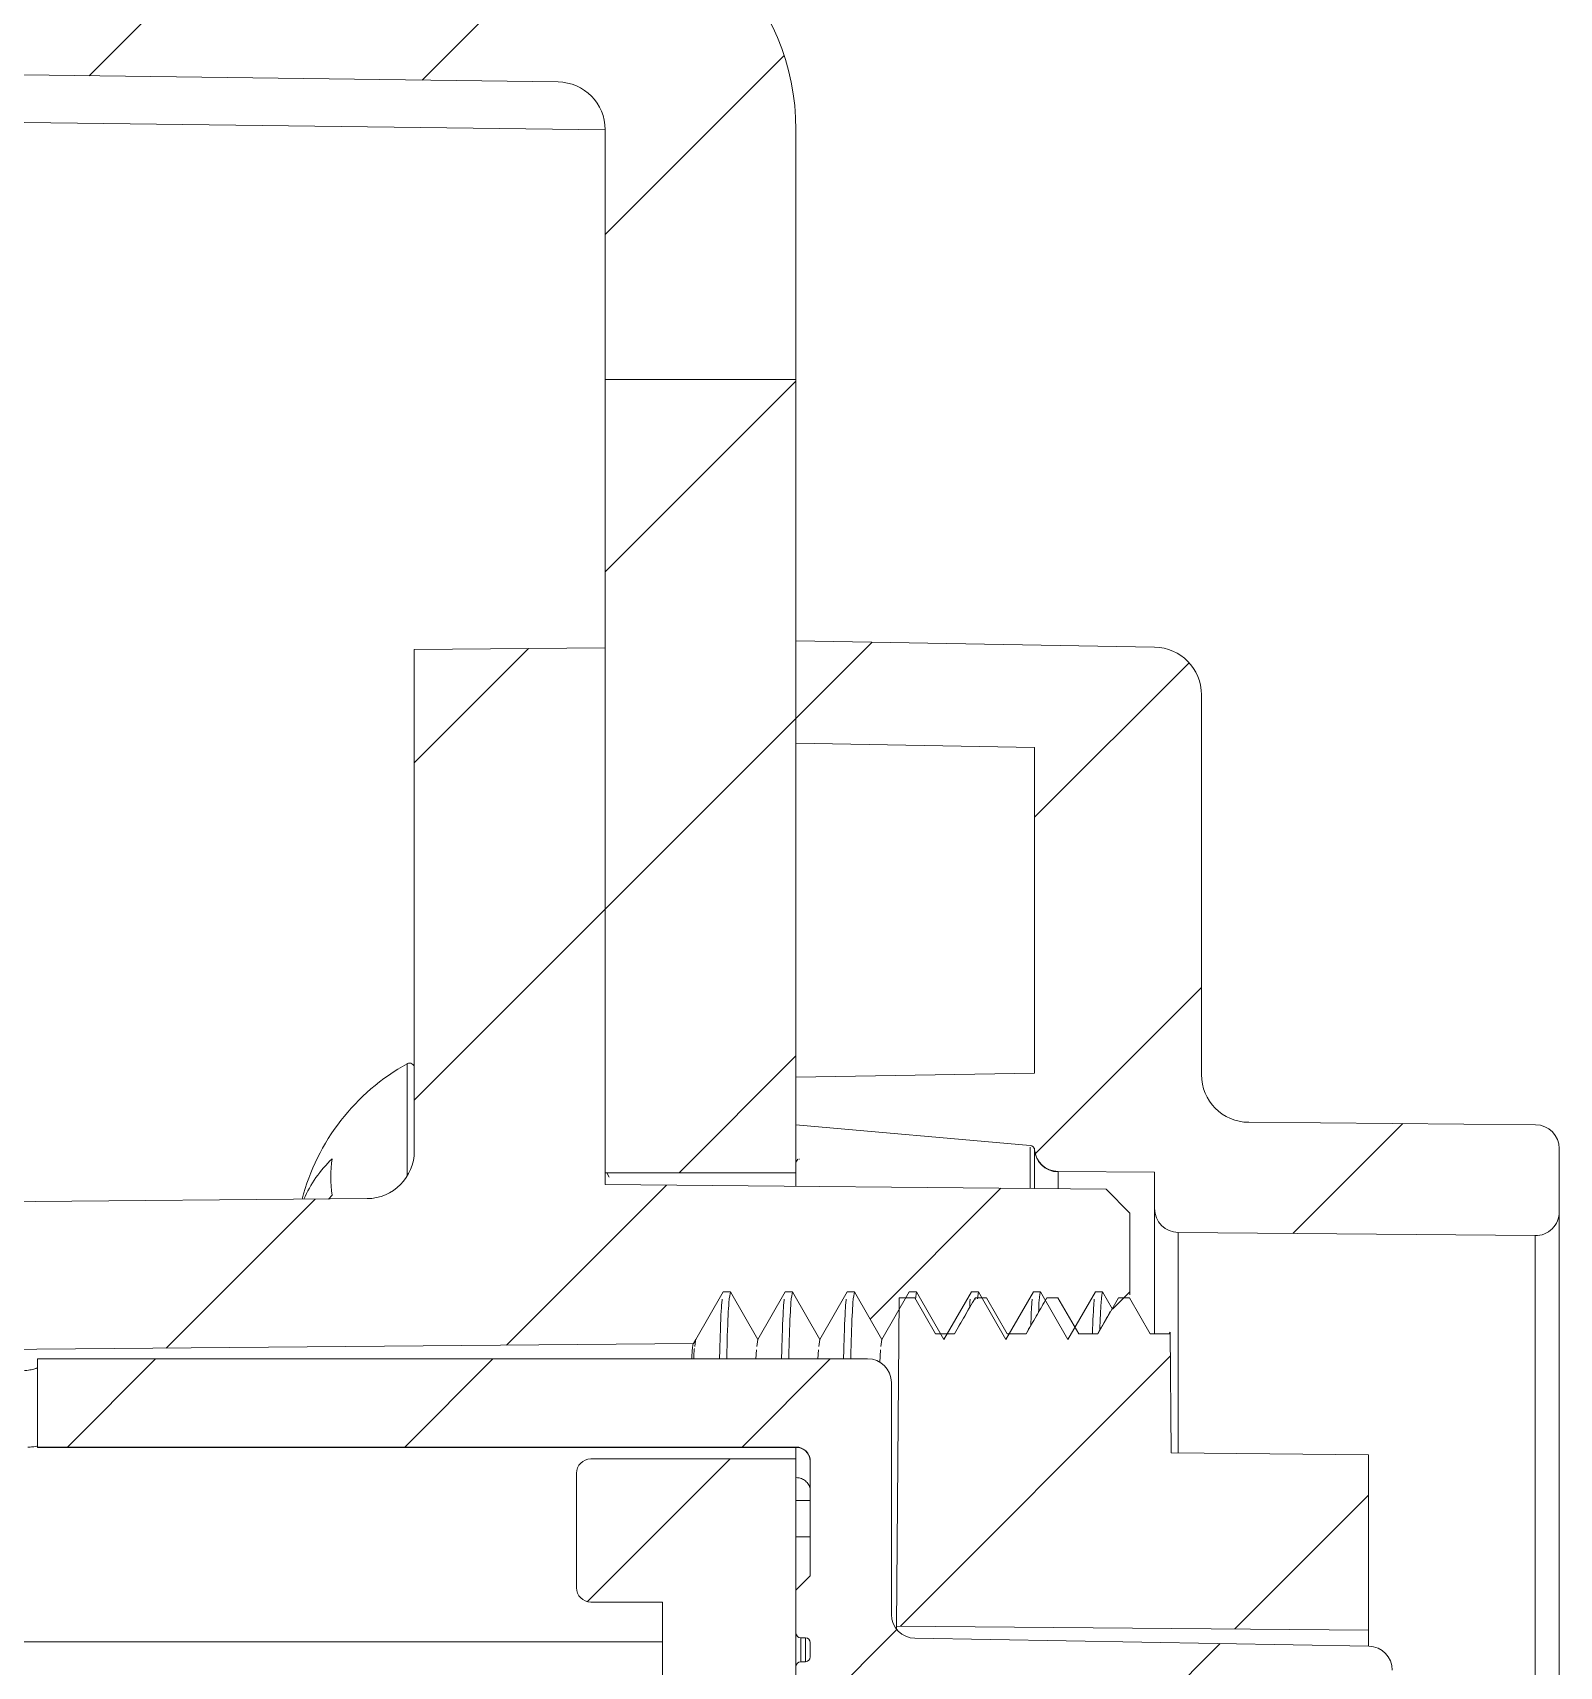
# Model space of a CAD drawing. Extents: x 14808 to 20058, y -13198 to -11680.
# Drawn here: x 19064.96 to 19080.96, y -12626.6 to -12609.48 of the extents above; entities that cross this region are included whole.
import ezdxf

# ---------------------------------------------------------------- set-up
doc = ezdxf.new("R2010")
doc.units = 0
doc.header["$LTSCALE"] = 7
doc.header["$MEASUREMENT"] = 0
doc.layers.get('0').update_dxf_attribs({"color": 2, "linetype": 'CONTINUOUS'})
pattern_1 = [(45, (85.4865, 0), (-1.76776695, 1.76776695), [])]

msp = doc.modelspace()

# ---------------------------------------------------------------- hatches: boundary and pattern name
at = {"linetype": 'Continuous', "lineweight": 0}
h = msp.add_hatch(dxfattribs=at)
h.set_pattern_fill('ANSI31', color=2, scale=20, style=0)
h.set_pattern_definition(pattern_1)
edge = h.paths.add_edge_path(flags=0)
edge.add_line((19072.956, -12613.117), (19072.956, -12610.498))
edge.add_arc((19070.456, -12610.498), 2.5, 0, 89.25)
edge.add_line((19070.489, -12607.998), (19015.924, -12607.284))
edge.add_arc((19015.956, -12604.784), 2.5, 180, 269.25, ccw=False)
edge.add_line((19013.456, -12604.784), (19013.456, -12595.732))
edge.add_arc((19011.956, -12595.732), 1.5, 0, 89.25)
edge.add_line((19011.976, -12594.232), (19007.956, -12594.179))
edge.add_line((19007.956, -12594.179), (19007.956, -12596.179))
edge.add_line((19007.956, -12596.179), (19010.963, -12596.219))
edge.add_arc((19010.956, -12596.719), 0.5, 0, 89.25, ccw=False)
edge.add_line((19011.456, -12596.719), (19011.456, -12604.784))
edge.add_arc((19015.956, -12604.784), 4.5, 180, 269.25)
edge.add_line((19015.897, -12609.283), (19070.463, -12609.998))
edge.add_arc((19070.456, -12610.498), 0.5, 0, 89.25, ccw=False)
edge.add_line((19070.956, -12610.498), (19070.956, -12613.117))
edge.add_line((19070.956, -12613.117), (19072.956, -12613.117))
h = msp.add_hatch(dxfattribs=at)
h.set_pattern_fill('ANSI31', color=2, scale=20, style=0)
h.set_pattern_definition(pattern_1)
h.paths.add_polyline_path([(19072.956, -12621.429), (19072.956, -12613.117), (19070.956, -12613.117), (19070.956, -12621.429)], flags=0)
h = msp.add_hatch(dxfattribs=at)
h.set_pattern_fill('ANSI31', color=2, scale=20, style=0)
h.set_pattern_definition(pattern_1)
edge = h.paths.add_edge_path(flags=0)
edge.add_line((19072.956, -12616.929), (19075.456, -12616.973))
edge.add_line((19075.456, -12616.973), (19075.456, -12620.386))
edge.add_line((19075.456, -12620.386), (19072.956, -12620.429))
edge.add_line((19072.956, -12620.429), (19072.956, -12620.929))
edge.add_line((19072.956, -12620.929), (19075.411, -12621.144))
edge.add_arc((19075.406, -12621.194), 0.05, 5.2881, 85, ccw=False)
edge.add_arc((19075.705, -12621.166), 0.25, 185.2881, 269.5)
edge.add_line((19075.703, -12621.416), (19076.715, -12621.425))
edge.add_line((19076.715, -12621.425), (19076.715, -12621.806))
edge.add_arc((19076.965, -12621.806), 0.25, 180, 269.5)
edge.add_line((19076.963, -12622.056), (19080.704, -12622.089))
edge.add_arc((19080.706, -12621.839), 0.25, 269.5, 360)
edge.add_line((19080.956, -12621.839), (19080.956, -12621.177))
edge.add_arc((19080.706, -12621.177), 0.25, 0, 89.5)
edge.add_line((19080.708, -12620.927), (19077.702, -12620.901))
edge.add_arc((19077.706, -12620.401), 0.5, 180, 269.5, ccw=False)
edge.add_line((19077.206, -12620.401), (19077.206, -12616.421))
edge.add_arc((19076.706, -12616.421), 0.5, 0, 89)
edge.add_line((19076.715, -12615.921), (19072.956, -12615.855))
edge.add_line((19072.956, -12615.855), (19072.956, -12616.929))
h = msp.add_hatch(dxfattribs=at)
h.set_pattern_fill('ANSI31', color=2, scale=20, style=0)
h.set_pattern_definition(pattern_1)
edge = h.paths.add_edge_path(flags=0)
edge.add_line((19074.506, -12623.177), (19074.794, -12622.679))
edge.add_line((19074.794, -12622.679), (19074.869, -12622.679))
edge.add_line((19074.869, -12622.679), (19075.156, -12623.177))
edge.add_line((19075.156, -12623.177), (19075.444, -12622.679))
edge.add_line((19075.444, -12622.679), (19075.519, -12622.679))
edge.add_line((19075.519, -12622.679), (19075.806, -12623.177))
edge.add_line((19075.806, -12623.177), (19076.094, -12622.679))
edge.add_line((19076.094, -12622.679), (19076.169, -12622.679))
edge.add_line((19076.169, -12622.679), (19076.274, -12622.861))
edge.add_line((19076.274, -12622.861), (19076.456, -12622.679))
edge.add_line((19076.456, -12622.679), (19076.456, -12621.854))
edge.add_line((19076.456, -12621.854), (19076.206, -12621.6))
edge.add_line((19076.206, -12621.6), (19070.956, -12621.554))
edge.add_line((19070.956, -12621.554), (19070.956, -12615.929))
edge.add_line((19070.956, -12615.929), (19068.956, -12615.947))
edge.add_line((19068.956, -12615.947), (19068.956, -12621.201))
edge.add_arc((19068.456, -12621.201), 0.5, 270.5, 360, ccw=False)
edge.add_line((19068.461, -12621.701), (19059.148, -12621.782))
edge.add_arc((19059.156, -12622.782), 1, 90.5, 180)
edge.add_line((19058.156, -12622.782), (19058.156, -12624.41))
edge.add_line((19058.156, -12624.41), (19060.406, -12624.429))
edge.add_line((19060.406, -12624.429), (19060.406, -12623.567))
edge.add_arc((19060.656, -12623.567), 0.25, 90.5, 180, ccw=False)
edge.add_line((19060.654, -12623.317), (19071.882, -12623.219))
edge.add_line((19071.882, -12623.219), (19071.905, -12623.179))
edge.add_line((19071.905, -12623.179), (19071.906, -12623.177))
edge.add_line((19071.906, -12623.177), (19072.194, -12622.679))
edge.add_line((19072.194, -12622.679), (19072.269, -12622.679))
edge.add_line((19072.269, -12622.679), (19072.556, -12623.177))
edge.add_line((19072.556, -12623.177), (19072.844, -12622.679))
edge.add_line((19072.844, -12622.679), (19072.919, -12622.679))
edge.add_line((19072.919, -12622.679), (19073.206, -12623.177))
edge.add_line((19073.206, -12623.177), (19073.494, -12622.679))
edge.add_line((19073.494, -12622.679), (19073.569, -12622.679))
edge.add_line((19073.569, -12622.679), (19073.856, -12623.177))
edge.add_line((19073.856, -12623.177), (19074.144, -12622.679))
edge.add_line((19074.144, -12622.679), (19074.219, -12622.679))
edge.add_line((19074.219, -12622.679), (19074.506, -12623.177))
h = msp.add_hatch(dxfattribs=at)
h.set_pattern_fill('ANSI31', color=2, scale=20, style=0)
h.set_pattern_definition(pattern_1)
h.paths.add_polyline_path([(19074.952, -12622.742), (19074.835, -12622.742), (19074.619, -12623.117), (19074.419, -12623.117), (19074.202, -12622.742), (19074.039, -12622.742), (19074.009, -12626.18), (19078.956, -12626.223), (19078.956, -12624.387), (19076.888, -12624.366), (19076.877, -12623.102), (19076.869, -12623.117), (19076.669, -12623.117), (19076.452, -12622.742), (19076.335, -12622.742), (19076.119, -12623.117), (19075.919, -12623.117), (19075.702, -12622.742), (19075.585, -12622.742), (19075.369, -12623.117), (19075.169, -12623.117)], flags=0)
h = msp.add_hatch(dxfattribs=at)
h.set_pattern_fill('ANSI31', color=2, scale=20, style=0)
h.set_pattern_definition(pattern_1)
edge = h.paths.add_edge_path(flags=0)
edge.add_arc((19073.056, -12626.504), 0.05, 270, 360, ccw=False)
edge.add_line((19073.056, -12626.554), (19073.006, -12626.554))
edge.add_arc((19073.006, -12626.604), 0.05, 90, 180)
edge.add_line((19072.956, -12626.604), (19072.956, -12626.987))
edge.add_arc((19073.206, -12626.987), 0.25, 180, 255)
edge.add_line((19073.142, -12627.229), (19073.858, -12627.421))
edge.add_arc((19073.922, -12627.179), 0.25, 255, 270)
edge.add_line((19073.922, -12627.429), (19079.206, -12627.429))
edge.add_line((19079.206, -12627.429), (19079.206, -12626.642))
edge.add_arc((19078.956, -12626.642), 0.25, 0, 89)
edge.add_line((19078.961, -12626.392), (19074.202, -12626.309))
edge.add_arc((19074.206, -12626.059), 0.25, 180, 269, ccw=False)
edge.add_line((19073.956, -12626.059), (19073.956, -12623.629))
edge.add_arc((19073.706, -12623.629), 0.25, 0, 90)
edge.add_line((19073.706, -12623.379), (19065.006, -12623.379))
edge.add_line((19065.006, -12623.379), (19065.006, -12624.304))
edge.add_line((19065.006, -12624.304), (19072.956, -12624.304))
edge.add_arc((19072.956, -12624.454), 0.15, 0, 90, ccw=False)
edge.add_line((19073.106, -12624.454), (19073.106, -12625.654))
edge.add_line((19073.106, -12625.654), (19072.956, -12625.804))
edge.add_line((19072.956, -12625.804), (19072.956, -12626.254))
edge.add_arc((19073.006, -12626.254), 0.05, 180, 270)
edge.add_line((19073.006, -12626.304), (19073.056, -12626.304))
edge.add_arc((19073.056, -12626.354), 0.05, 0, 90, ccw=False)
edge.add_line((19073.106, -12626.354), (19073.106, -12626.504))
h = msp.add_hatch(dxfattribs=at)
h.set_pattern_fill('ANSI31', color=2, scale=20, style=0)
h.set_pattern_definition(pattern_1)
edge = h.paths.add_edge_path(flags=0)
edge.add_line((19071.956, -12627.66), (19071.956, -12628.448))
edge.add_line((19071.956, -12628.448), (19071.556, -12628.679))
edge.add_line((19071.556, -12628.679), (19071.556, -12628.904))
edge.add_line((19071.556, -12628.904), (19075.456, -12628.904))
edge.add_spline(control_points=[(19075.456, -12628.904), (19075.456, -12628.815), (19075.456, -12628.725), (19075.456, -12628.635), (19075.456, -12628.367), (19075.456, -12628.098), (19075.456, -12627.829)], knot_values=[1398.099463, 1398.099463, 1398.099463, 1398.099463, 1398.1, 1398.1, 1398.1, 1398.101613, 1398.101613, 1398.101613, 1398.101613], weights=[1, 1, 1, 1, 1, 1, 1], degree=3, periodic=0)
edge.add_line((19075.456, -12627.829), (19075.181, -12627.554))
edge.add_line((19075.181, -12627.554), (19074.706, -12627.554))
edge.add_line((19074.706, -12627.554), (19074.581, -12627.429))
edge.add_line((19074.581, -12627.429), (19073.256, -12627.429))
edge.add_arc((19073.256, -12627.129), 0.3, 180, 270, ccw=False)
edge.add_line((19072.956, -12627.129), (19072.956, -12624.429))
edge.add_line((19072.956, -12624.429), (19070.806, -12624.429))
edge.add_arc((19070.806, -12624.579), 0.15, 90, 180)
edge.add_line((19070.656, -12624.579), (19070.656, -12625.779))
edge.add_arc((19070.806, -12625.779), 0.15, 180, 270)
edge.add_line((19070.806, -12625.929), (19071.556, -12625.929))
edge.add_line((19071.556, -12625.929), (19071.556, -12627.429))
edge.add_line((19071.556, -12627.429), (19071.956, -12627.66))

# ---------------------------------------------------------------- linework, layer by layer
at = {"color": 7, "linetype": 'Continuous', "lineweight": 15}
for p, q in [((19015.897, -12609.283), (19070.463, -12609.998)), ((19063.061, -12610.401), (19070.956, -12610.498)), ((19070.956, -12610.498), (19070.956, -12613.117)), ((19072.956, -12610.498), (19072.956, -12613.117)), ((19070.956, -12613.117), (19070.956, -12621.429)), ((19072.956, -12613.117), (19070.956, -12613.117)), ((19072.956, -12613.117), (19072.956, -12621.429)), ((19076.715, -12615.921), (19072.956, -12615.855)), ((19072.956, -12615.855), (19072.956, -12616.929)), ((19070.956, -12615.929), (19068.956, -12615.947)), ((19068.956, -12621.201), (19068.956, -12615.947)), ((19070.956, -12621.554), (19070.956, -12615.929)), ((19077.206, -12620.401), (19077.206, -12616.421)), ((19075.456, -12616.973), (19072.956, -12616.929)), ((19075.456, -12616.973), (19075.456, -12620.386)), ((19072.956, -12620.429), (19075.456, -12620.386)), ((19072.956, -12620.429), (19072.956, -12620.929)), ((19075.411, -12621.144), (19072.956, -12620.929)), ((19077.702, -12620.901), (19080.708, -12620.927)), ((19075.456, -12621.593), (19075.456, -12621.171)), ((19080.956, -12621.177), (19080.956, -12621.839)), ((19072.976, -12621.286), (19072.956, -12621.32)), ((19072.991, -12621.29), (19072.988, -12621.285)), ((19072.956, -12621.429), (19070.956, -12621.429)), ((19070.956, -12621.554), (19076.206, -12621.6)), ((19070.999, -12621.475), (19070.973, -12621.432)), ((19072.956, -12621.572), (19072.956, -12621.429)), ((19075.703, -12621.416), (19075.704, -12621.421)), ((19075.703, -12621.416), (19076.715, -12621.425)), ((19076.715, -12621.806), (19076.715, -12621.425)), ((19059.148, -12621.782), (19068.461, -12621.701)), ((19068.058, -12621.705), (19068.096, -12621.665)), ((19076.456, -12621.854), (19076.206, -12621.6)), ((19076.456, -12622.679), (19076.456, -12621.854)), ((19076.715, -12623.117), (19076.715, -12621.806)), ((19080.956, -12621.839), (19080.956, -12629.929)), ((19080.704, -12622.089), (19076.963, -12622.056)), ((19072.194, -12622.679), (19071.906, -12623.177)), ((19072.269, -12622.679), (19072.194, -12622.679)), ((19072.556, -12623.177), (19072.269, -12622.679)), ((19072.844, -12622.679), (19072.556, -12623.177)), ((19072.919, -12622.679), (19072.844, -12622.679)), ((19073.206, -12623.177), (19072.919, -12622.679)), ((19073.494, -12622.679), (19073.206, -12623.177)), ((19073.569, -12622.679), (19073.494, -12622.679)), ((19073.856, -12623.177), (19073.569, -12622.679)), ((19074.144, -12622.679), (19073.856, -12623.177)), ((19074.009, -12626.18), (19074.039, -12622.742)), ((19074.039, -12622.742), (19074.202, -12622.742)), ((19074.219, -12622.679), (19074.144, -12622.679)), ((19074.202, -12622.742), (19074.419, -12623.117)), ((19074.219, -12622.679), (19074.209, -12622.753)), ((19074.506, -12623.177), (19074.219, -12622.679)), ((19074.794, -12622.679), (19074.506, -12623.177)), ((19074.619, -12623.117), (19074.835, -12622.742)), ((19074.869, -12622.679), (19074.794, -12622.679)), ((19074.833, -12622.757), (19074.835, -12622.742)), ((19074.835, -12622.742), (19074.952, -12622.742)), ((19074.869, -12622.679), (19074.859, -12622.752)), ((19075.156, -12623.177), (19074.869, -12622.679)), ((19074.952, -12622.742), (19075.169, -12623.117)), ((19075.444, -12622.679), (19075.156, -12623.177)), ((19075.369, -12623.117), (19075.585, -12622.742)), ((19075.519, -12622.679), (19075.444, -12622.679)), ((19075.806, -12623.177), (19075.519, -12622.679)), ((19075.585, -12622.742), (19075.702, -12622.742)), ((19075.702, -12622.742), (19075.919, -12623.117)), ((19076.094, -12622.679), (19075.806, -12623.177)), ((19076.169, -12622.679), (19076.094, -12622.679)), ((19076.119, -12623.117), (19076.335, -12622.742)), ((19076.274, -12622.861), (19076.169, -12622.679)), ((19076.274, -12622.861), (19076.456, -12622.679)), ((19076.335, -12622.742), (19076.452, -12622.742)), ((19076.452, -12622.742), (19076.669, -12623.117)), ((19076.456, -12622.679), (19076.456, -12622.709)), ((19076.869, -12623.117), (19076.877, -12623.102)), ((19076.888, -12624.366), (19076.877, -12623.102)), ((19071.882, -12623.219), (19060.654, -12623.317)), ((19071.905, -12623.179), (19071.882, -12623.219)), ((19071.904, -12623.19), (19071.896, -12623.25)), ((19071.906, -12623.177), (19071.905, -12623.179)), ((19072.556, -12623.177), (19072.546, -12623.25)), ((19073.206, -12623.177), (19073.196, -12623.25)), ((19073.856, -12623.177), (19073.846, -12623.25)), ((19074.419, -12623.117), (19074.619, -12623.117)), ((19075.169, -12623.117), (19075.369, -12623.117)), ((19075.919, -12623.117), (19076.119, -12623.117)), ((19076.669, -12623.117), (19076.869, -12623.117)), ((19065.006, -12624.304), (19065.006, -12623.379)), ((19073.706, -12623.379), (19065.006, -12623.379)), ((19072.541, -12623.285), (19072.536, -12623.379)), ((19073.191, -12623.285), (19073.186, -12623.379)), ((19073.841, -12623.285), (19073.834, -12623.42)), ((19073.956, -12626.059), (19073.956, -12623.629)), ((19072.956, -12624.304), (19065.006, -12624.304)), ((19065.006, -12624.308), (19065.006, -12624.304)), ((19065.006, -12624.308), (19072.956, -12624.308)), ((19072.956, -12624.429), (19070.806, -12624.429)), ((19072.956, -12624.304), (19072.956, -12624.308)), ((19072.956, -12627.129), (19072.956, -12624.429)), ((19073.106, -12624.454), (19073.106, -12625.654)), ((19078.956, -12624.387), (19076.888, -12624.366)), ((19078.956, -12626.223), (19078.956, -12624.387)), ((19070.656, -12625.779), (19070.656, -12624.579)), ((19072.956, -12624.864), (19073.106, -12624.864)), ((19073.106, -12625.244), (19072.956, -12625.244)), ((19073.106, -12625.654), (19072.956, -12625.804)), ((19072.956, -12625.804), (19072.956, -12626.254)), ((19071.556, -12625.929), (19070.806, -12625.929)), ((19071.556, -12625.929), (19071.556, -12627.429)), ((19074.008, -12626.211), (19074.009, -12626.18)), ((19078.956, -12626.223), (19074.009, -12626.18)), ((19073.056, -12626.304), (19073.006, -12626.304)), ((19073.106, -12626.504), (19073.106, -12626.354)), ((19078.961, -12626.392), (19074.202, -12626.309)), ((19078.956, -12626.391), (19078.956, -12626.223)), ((19073.056, -12626.554), (19073.006, -12626.554))]:
    msp.add_line(p, q, dxfattribs=at)
at = {"color": 8, "linetype": 'Continuous', "lineweight": 15}
for p, q in [((19068.882, -12620.286), (19068.882, -12621.463)), ((19075.411, -12621.593), (19075.411, -12621.163)), ((19075.704, -12621.421), (19075.704, -12621.596)), ((19076.963, -12622.056), (19076.963, -12624.367)), ((19080.704, -12629.929), (19080.704, -12622.089)), ((19072.956, -12624.308), (19072.956, -12624.429)), ((19063.356, -12626.346), (19071.556, -12626.346)), ((19073.006, -12626.554), (19073.006, -12626.304)), ((19073.056, -12626.304), (19073.056, -12626.554))]:
    msp.add_line(p, q, dxfattribs=at)
at = {"color": 7, "linetype": 'Continuous', "lineweight": 15}
for centre, radius, start, end in [((19070.456, -12610.498), 2.5, 0, 89.25), ((19070.456, -12610.498), 0.5, 0, 89.25), ((19076.706, -12616.421), 0.5, 0, 89), ((19069.985, -12622.28), 2.278, 118.9406, 165.4389), ((19068.906, -12620.33), 0.05, 0, 118.9406), ((19077.706, -12620.401), 0.5, 180, 269.5), ((19080.706, -12621.177), 0.25, 0, 89.5), ((19068.456, -12621.201), 0.5, 270.5, 0), ((19075.406, -12621.194), 0.05, 5.2881, 85), ((19075.706, -12621.171), 0.25, 180.0132, 269.5135), ((19075.705, -12621.166), 0.25, 185.2881, 269.5), ((19068.984, -12622.223), 1.293, 133.3876, 156.4823), ((19069.198, -12621.474), 1.118, 170.1528, 189.8472), ((19076.965, -12621.806), 0.25, 180, 269.5), ((19080.706, -12621.839), 0.25, 269.5, 0), ((19073.706, -12623.629), 0.25, 0, 90), ((19070.806, -12624.579), 0.15, 90, 180), ((19072.956, -12624.454), 0.15, 0, 90), ((19070.806, -12625.779), 0.15, 180, 270), ((19074.206, -12626.059), 0.25, 180, 269), ((19073.006, -12626.254), 0.05, 180, 270), ((19073.056, -12626.354), 0.05, 0, 90), ((19073.056, -12626.504), 0.05, 270, 0), ((19078.956, -12626.642), 0.25, 0, 89), ((19073.006, -12626.604), 0.05, 90, 180)]:
    msp.add_arc(centre, radius, start, end, dxfattribs=at)
for points, knots in [([(19072.183, -12622.756), (19072.182, -12622.766), (19072.175, -12622.808), (19072.165, -12623.015), (19072.157, -12623.297), (19072.155, -12623.379)], [0, 0, 0, 0, 0.186589, 0.761639, 1, 1, 1, 1]), ([(19072.269, -12622.679), (19072.264, -12622.704), (19072.253, -12622.753), (19072.24, -12623.013), (19072.232, -12623.296), (19072.23, -12623.379)], [0, 0, 0, 0, 0.4096543, 0.8270059, 1, 1, 1, 1]), ([(19072.833, -12622.756), (19072.832, -12622.766), (19072.825, -12622.808), (19072.815, -12623.015), (19072.807, -12623.297), (19072.805, -12623.379)], [0, 0, 0, 0, 0.186589, 0.761639, 1, 1, 1, 1]), ([(19072.919, -12622.679), (19072.914, -12622.704), (19072.903, -12622.753), (19072.89, -12623.013), (19072.882, -12623.296), (19072.88, -12623.379)], [0, 0, 0, 0, 0.409654, 0.827006, 1, 1, 1, 1]), ([(19073.483, -12622.756), (19073.482, -12622.766), (19073.475, -12622.808), (19073.465, -12623.015), (19073.457, -12623.297), (19073.455, -12623.379)], [0, 0, 0, 0, 0.186589, 0.761639, 1, 1, 1, 1]), ([(19073.569, -12622.679), (19073.564, -12622.704), (19073.553, -12622.753), (19073.54, -12623.013), (19073.532, -12623.296), (19073.53, -12623.379)], [0, 0, 0, 0, 0.409654, 0.827006, 1, 1, 1, 1]), ([(19074.833, -12622.744), (19074.797, -12622.806), (19074.725, -12622.931), (19074.653, -12623.055), (19074.618, -12623.117)], [0, 0, 0, 0, 0.502721, 1, 1, 1, 1]), ([(19074.783, -12622.756), (19074.782, -12622.759), (19074.779, -12622.765), (19074.777, -12622.825), (19074.776, -12622.843)], [0, 0, 0, 0, 0.695663, 1, 1, 1, 1]), ([(19075.433, -12622.756), (19075.432, -12622.764), (19075.426, -12622.791), (19075.421, -12622.934), (19075.417, -12623.031)], [0, 0, 0, 0, 0.321683, 1, 1, 1, 1]), ([(19075.519, -12622.679), (19075.514, -12622.688), (19075.507, -12622.699), (19075.5, -12622.855), (19075.499, -12622.89)], [0, 0, 0, 0, 0.7795877, 1, 1, 1, 1]), ([(19076.083, -12622.756), (19076.082, -12622.765), (19076.075, -12622.801), (19076.068, -12622.982), (19076.063, -12623.117)], [0, 0, 0, 0, 0.258785, 1, 1, 1, 1]), ([(19076.169, -12622.679), (19076.164, -12622.697), (19076.154, -12622.728), (19076.144, -12622.969), (19076.14, -12623.079)], [0, 0, 0, 0, 0.5449084, 1, 1, 1, 1]), ([(19075.568, -12622.77), (19075.537, -12622.824), (19075.47, -12622.939), (19075.403, -12623.055), (19075.368, -12623.117)], [0, 0, 0, 0, 0.465348, 1, 1, 1, 1]), ([(19076.25, -12622.888), (19076.241, -12622.902), (19076.197, -12622.979), (19076.153, -12623.055), (19076.118, -12623.117)], [0, 0, 0, 0, 0.1898595, 1, 1, 1, 1]), ([(19071.863, -12623.379), (19071.863, -12623.379), (19071.868, -12623.274), (19071.874, -12623.234), (19071.88, -12623.222), (19071.882, -12623.219)], [0, 0, 0, 0, 0.002538, 0.728881, 1, 1, 1, 1]), ([(19064.756, -12623.508), (19064.784, -12623.508), (19064.84, -12623.507), (19064.914, -12623.499), (19064.971, -12623.489), (19065.002, -12623.478), (19065.005, -12623.471), (19065.006, -12623.468)], [0, 0, 0, 0, 0.2111734, 0.4222935, 0.6349223, 0.8503908, 1, 1, 1, 1]), ([(19064.906, -12624.306), (19064.908, -12624.306), (19064.935, -12624.305), (19064.971, -12624.301), (19065.002, -12624.296), (19065.005, -12624.293), (19065.006, -12624.292)], [0, 0, 0, 0, 0.028352, 0.392059, 0.7570534, 1, 1, 1, 1]), ([(19073.106, -12624.458), (19073.106, -12624.456), (19073.106, -12624.438), (19073.099, -12624.402), (19073.072, -12624.358), (19073.033, -12624.325), (19072.992, -12624.31), (19072.966, -12624.308), (19072.956, -12624.308)], [0, 0, 0, 0, 0.021372, 0.236494, 0.451624, 0.666561, 0.881136, 1, 1, 1, 1]), ([(19073.106, -12624.762), (19073.105, -12624.747), (19073.101, -12624.716), (19073.075, -12624.675), (19073.037, -12624.644), (19072.995, -12624.628), (19072.967, -12624.626), (19072.956, -12624.625)], [0, 0, 0, 0, 0.216781, 0.43359, 0.649591, 0.864006, 1, 1, 1, 1])]:
    msp.add_open_spline(points, degree=3, knots=knots, dxfattribs=at)
at = {"color": 8, "linetype": 'Continuous', "lineweight": 15}
msp.add_open_spline([(19071.892, -12623.273), (19071.891, -12623.276), (19071.889, -12623.286), (19071.886, -12623.342), (19071.885, -12623.379)], degree=3, knots=[0, 0, 0, 0, 0.317774, 1, 1, 1, 1], dxfattribs=at)

doc.saveas('drawing.dxf')
